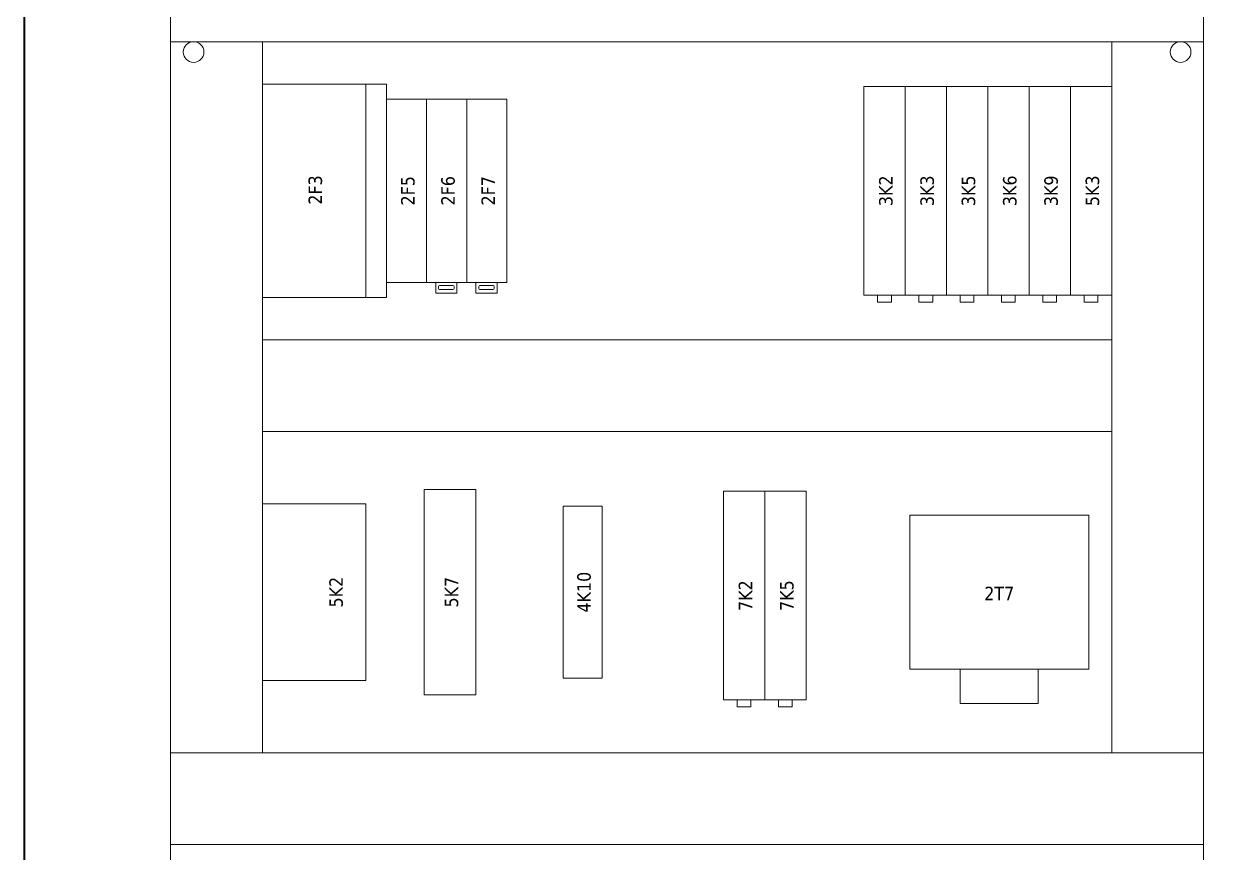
# Model space of a CAD drawing. Header units: millimetres. Extents: x 0 to 1975, y 0 to 1358.
# Drawn here: x 0 to 524, y 709 to 1070 of the extents above; entities that cross this region are included whole.
import ezdxf
from ezdxf.enums import TextEntityAlignment as Align

# ---------------------------------------------------------------- set-up
doc = ezdxf.new("R2010")
doc.units = ezdxf.units.MM
for name, color, linetype, lineweight in [('ECAB_WORK', 6, 'Continuous', 5), ('EPLAN201', 73, 'Continuous', 9), ('EPLAN309', 5, 'Continuous', 5), ('EPLAN451', 73, 'Continuous', 9), ('EPLAN452', 73, 'Continuous', 9), ('EPLAN490', 5, 'Continuous', 5), ('EPLAN492', 5, 'Continuous', 5), ('KASTEN', 1, 'Continuous', 5), ('KASTMACRO-DETAIL', 1, 'Continuous', 5)]:
    doc.layers.add(name, color=color, linetype=linetype, lineweight=lineweight)
doc.styles.add('Tahoma', font='')
doc.styles.get('Tahoma').set_extended_font_data('Tahoma')

# ---------------------------------------------------------------- blocks, each defined once
blk = doc.blocks.new('EPLFRAME')
at = {"layer": 'EPLAN201', "linetype": 'Continuous', "lineweight": 35, "ltscale": 4}
blk.add_lwpolyline([(0, 0), (1975, 0), (1975, 1357.5), (0, 1357.5)], close=True, dxfattribs=at)
blk.add_lwpolyline([(0, 0), (1975, 0), (1975, 1357.5), (0, 1357.5)], close=True, dxfattribs=at)
at = {"layer": 'EPLAN451', "color": 73, "style": 'Tahoma'}
for tag, p, height in [('14_10000', (1765, 76.5), 11.29), ('14_10011', (590, 57.5), 15.8), ('14_10021', (1850, 54), 8.13), ('14_3010', (1750, 34), 8.13)]:
    blk.add_attdef(tag, p, '', height=height, dxfattribs=at)
for tag, height, p in [('14_10015', 15.8, (281.25, 60)), ('14_10016', 11.29, (281.25, 35)), ('14_10017', 11.29, (281.25, 10))]:
    blk.add_attdef(tag, text='', height=height, dxfattribs=at).set_placement(p, align=Align.CENTER)
at = {"layer": 'EPLAN452', "color": 73, "style": 'Tahoma'}
for tag, p, height in [('4_11011', (1160, 57.5), 15.8), ('4_11020', (1750, 54), 8.13), ('4_11024', (1850, 35), 8.13), ('4_11042', (1750, 7.5), 11.29), ('4_11043', (1874.83, 8), 11.29)]:
    blk.add_attdef(tag, p, '', height=height, dxfattribs=at)
blk = doc.blocks.new('EPLSYM_LibrarySPECIAL_Symbol12_Variant0_Placement8_6')
at = {"layer": 'EPLAN309', "lineweight": 13, "ltscale": 20}
blk.add_lwpolyline([(0, -67), (78, -67), (78, 0), (0, 0)], close=True, dxfattribs=at)
at = {"layer": 'EPLAN490', "color": 5, "style": 'Tahoma'}
blk.add_attdef('17_20010', text='', height=5.8695, dxfattribs=at).set_placement((0, 1.28805), align=Align.MIDDLE_CENTER)
blk = doc.blocks.new('EPLSYM_LibrarySPECIAL_Symbol12_Variant0_Placement8_33')
at = {"layer": 'EPLAN309', "linetype": 'Continuous', "lineweight": 13, "ltscale": 20}
blk.add_lwpolyline([(0, -93), (45, -93), (45, 0), (0, 0)], close=True, dxfattribs=at)
at = {"layer": 'EPLAN490', "color": 5, "style": 'Tahoma'}
blk.add_attdef('17_20010', text='', height=5.8695, dxfattribs=at).set_placement((0.58695, 1.875), align=Align.MIDDLE_CENTER)
blk = doc.blocks.new('EPLSYM_LibrarySPECIAL_Symbol12_Variant0_Placement8_34')
at = {"layer": 'EPLAN309', "lineweight": 13, "ltscale": 20}
blk.add_lwpolyline([(0, -93), (9, -93), (9, 0), (0, 0)], close=True, dxfattribs=at)
blk = doc.blocks.new('EPLSYM_LibrarySPECIAL_Symbol12_Variant0_Placement8_35')
at = {"layer": 'EPLAN309', "linetype": 'Continuous', "lineweight": 13, "ltscale": 20}
blk.add_lwpolyline([(0, -80), (17.5, -80), (17.5, 0), (0, 0)], close=True, dxfattribs=at)
at = {"layer": 'EPLAN490', "color": 5, "style": 'Tahoma'}
blk.add_attdef('17_20010', text='', height=5.8695, dxfattribs=at).set_placement((0.58695, 1.875), align=Align.MIDDLE_CENTER)
blk = doc.blocks.new('EPLSYM_LibrarySPECIAL_Symbol12_Variant0_Placement8_36')
at = {"layer": 'EPLAN309', "lineweight": 13, "ltscale": 20}
blk.add_lwpolyline([(0, -80), (17.5, -80), (17.5, 0), (0, 0)], close=True, dxfattribs=at)
at = {"layer": 'EPLAN490', "color": 5, "style": 'Tahoma'}
blk.add_attdef('17_20010', text='', height=5.8695, dxfattribs=at).set_placement((0.58695, 1.875), align=Align.MIDDLE_CENTER)
blk = doc.blocks.new('EPLSYM_LibrarySPECIAL_Symbol12_Variant0_Placement8_37')
at = {"layer": 'EPLAN309', "lineweight": 13, "ltscale": 20}
blk.add_lwpolyline([(0, -80), (17.5, -80), (17.5, 0), (0, 0)], close=True, dxfattribs=at)
at = {"layer": 'EPLAN490', "color": 5, "style": 'Tahoma'}
blk.add_attdef('17_20010', text='', height=5.8695, dxfattribs=at).set_placement((0.58695, 1.875), align=Align.MIDDLE_CENTER)
blk = doc.blocks.new('EPLSYM_LibrarySPECIAL_Symbol12_Variant0_Placement8_38')
at = {"layer": 'EPLAN309', "lineweight": 13, "ltscale": 20}
blk.add_lwpolyline([(0, -91), (18, -91), (18, 0), (0, 0)], close=True, dxfattribs=at)
at = {"layer": 'EPLAN490', "color": 5, "style": 'Tahoma'}
blk.add_attdef('17_20010', text='', height=5.8695, dxfattribs=at).set_placement((0.58695, 1.875), align=Align.MIDDLE_CENTER)
blk = doc.blocks.new('EPLSYM_LibrarySPECIAL_Symbol12_Variant0_Placement8_39')
at = {"layer": 'EPLAN309', "lineweight": 13, "ltscale": 20}
blk.add_lwpolyline([(0, -91), (18, -91), (18, 0), (0, 0)], close=True, dxfattribs=at)
at = {"layer": 'EPLAN490', "color": 5, "style": 'Tahoma'}
blk.add_attdef('17_20010', text='', height=5.8695, dxfattribs=at).set_placement((0.58695, 1.875), align=Align.MIDDLE_CENTER)
blk = doc.blocks.new('EPLSYM_LibrarySPECIAL_Symbol12_Variant0_Placement8_40')
at = {"layer": 'EPLAN309', "lineweight": 13, "ltscale": 20}
blk.add_lwpolyline([(0, -91), (18, -91), (18, 0), (0, 0)], close=True, dxfattribs=at)
at = {"layer": 'EPLAN490', "color": 5, "style": 'Tahoma'}
blk.add_attdef('17_20010', text='', height=5.8695, dxfattribs=at).set_placement((0.58695, 1.875), align=Align.MIDDLE_CENTER)
blk = doc.blocks.new('EPLSYM_LibrarySPECIAL_Symbol12_Variant0_Placement8_41')
at = {"layer": 'EPLAN309', "lineweight": 13, "ltscale": 20}
blk.add_lwpolyline([(0, -91), (18, -91), (18, 0), (0, 0)], close=True, dxfattribs=at)
at = {"layer": 'EPLAN490', "color": 5, "style": 'Tahoma'}
blk.add_attdef('17_20010', text='', height=5.8695, dxfattribs=at).set_placement((0.58695, 1.875), align=Align.MIDDLE_CENTER)
blk = doc.blocks.new('EPLSYM_LibrarySPECIAL_Symbol12_Variant0_Placement8_42')
at = {"layer": 'EPLAN309', "lineweight": 13, "ltscale": 20}
blk.add_lwpolyline([(0, -91), (18, -91), (18, 0), (0, 0)], close=True, dxfattribs=at)
at = {"layer": 'EPLAN490', "color": 5, "style": 'Tahoma'}
blk.add_attdef('17_20010', text='', height=5.8695, dxfattribs=at).set_placement((0.58695, 1.875), align=Align.MIDDLE_CENTER)
blk = doc.blocks.new('EPLSYM_LibrarySPECIAL_Symbol12_Variant0_Placement8_43')
at = {"layer": 'EPLAN309', "lineweight": 13, "ltscale": 20}
blk.add_lwpolyline([(0, -75), (16.9, -75), (16.9, 0), (0, 0)], close=True, dxfattribs=at)
at = {"layer": 'EPLAN490', "color": 5, "style": 'Tahoma'}
blk.add_attdef('17_20010', text='', height=5.8695, dxfattribs=at).set_placement((0.58695, 1.875), align=Align.MIDDLE_CENTER)
blk = doc.blocks.new('EPLSYM_LibrarySPECIAL_Symbol12_Variant0_Placement8_44')
at = {"layer": 'EPLAN309', "lineweight": 13, "ltscale": 20}
blk.add_lwpolyline([(0, -91), (18, -91), (18, 0), (0, 0)], close=True, dxfattribs=at)
at = {"layer": 'EPLAN490', "color": 5, "style": 'Tahoma'}
blk.add_attdef('17_20010', text='', height=5.8695, dxfattribs=at).set_placement((0.58695, 1.875), align=Align.MIDDLE_CENTER)
blk = doc.blocks.new('EPLSYM_LibrarySPECIAL_Symbol12_Variant0_Placement8_45')
at = {"layer": 'EPLAN309', "lineweight": 13, "ltscale": 20}
blk.add_lwpolyline([(0, -89.4), (22.5, -89.4), (22.5, 0), (0, 0)], close=True, dxfattribs=at)
at = {"layer": 'EPLAN490', "color": 5, "style": 'Tahoma'}
blk.add_attdef('17_20010', text='', height=5.8695, dxfattribs=at).set_placement((0.58695, 1.875), align=Align.MIDDLE_CENTER)
blk = doc.blocks.new('EPLSYM_LibrarySPECIAL_Symbol12_Variant0_Placement8_54')
at = {"layer": 'EPLAN309', "lineweight": 13, "ltscale": 20}
blk.add_lwpolyline([(0, -91), (18, -91), (18, 0), (0, 0)], close=True, dxfattribs=at)
at = {"layer": 'EPLAN490', "color": 5, "style": 'Tahoma'}
blk.add_attdef('17_20010', text='', height=5.8695, dxfattribs=at).set_placement((0.58695, 1.875), align=Align.MIDDLE_CENTER)
blk = doc.blocks.new('EPLSYM_LibrarySPECIAL_Symbol12_Variant0_Placement8_55')
at = {"layer": 'EPLAN309', "lineweight": 13, "ltscale": 20}
blk.add_lwpolyline([(0, -91), (18, -91), (18, 0), (0, 0)], close=True, dxfattribs=at)
at = {"layer": 'EPLAN490', "color": 5, "style": 'Tahoma'}
blk.add_attdef('17_20010', text='', height=5.8695, dxfattribs=at).set_placement((0.58695, 1.875), align=Align.MIDDLE_CENTER)
blk = doc.blocks.new('EPLSYM_LibrarySPECIAL_Symbol12_Variant0_Placement8_127')
at = {"layer": 'EPLAN309', "linetype": 'Continuous', "lineweight": 13, "ltscale": 20}
blk.add_lwpolyline([(0, -77), (45, -77), (45, 0), (0, 0)], close=True, dxfattribs=at)
at = {"layer": 'EPLAN490', "color": 5, "style": 'Tahoma'}
blk.add_attdef('17_20010', text='', height=5.87, dxfattribs=at).set_placement((0, 1.875), align=Align.CENTER)
blk = doc.blocks.new('EPLSYM_LibrarySPECIAL_Symbol12_Variant0_Placement8_128')
at = {"layer": 'ECAB_WORK'}
blk.add_lwpolyline([(0, -40), (450, -40), (450, 0), (0, 0)], close=True, dxfattribs=at)
at = {"layer": 'EPLAN490', "color": 5, "style": 'Tahoma'}
blk.add_attdef('17_20010', text='', height=5.87, dxfattribs=at).set_placement((0, 1.88), align=Align.BOTTOM_CENTER)
at = {"layer": 'EPLAN492', "color": 5, "style": 'Tahoma'}
blk.add_attdef('17_20200[1]', text='', height=8.13, dxfattribs=at).set_placement((0, -11.62), align=Align.BOTTOM_CENTER)
blk = doc.blocks.new('EPLSYM_LibrarySPECIAL_Symbol12_Variant0_Placement8_130')
at = {"layer": 'ECAB_WORK'}
blk.add_lwpolyline([(0, -40), (370, -40), (370, 0), (0, 0)], close=True, dxfattribs=at)
at = {"layer": 'EPLAN490', "color": 5, "style": 'Tahoma'}
blk.add_attdef('17_20010', text='', height=5.87, dxfattribs=at).set_placement((0, 1.88), align=Align.BOTTOM_CENTER)
at = {"layer": 'EPLAN492', "color": 5, "style": 'Tahoma'}
blk.add_attdef('17_20200[1]', text='', height=8.13, dxfattribs=at).set_placement((0, -11.62), align=Align.BOTTOM_CENTER)
blk = doc.blocks.new('EPLSYM_LibrarySPECIAL_Symbol12_Variant0_Placement8_132')
at = {"layer": 'ECAB_WORK'}
blk.add_lwpolyline([(0, -40), (450, -40), (450, 0), (0, 0)], close=True, dxfattribs=at)
at = {"layer": 'EPLAN490', "color": 5, "style": 'Tahoma'}
blk.add_attdef('17_20010', text='', height=5.87, dxfattribs=at).set_placement((0, 1.88), align=Align.BOTTOM_CENTER)
at = {"layer": 'EPLAN492', "color": 5, "style": 'Tahoma'}
blk.add_attdef('17_20200[1]', text='', height=8.13, dxfattribs=at).set_placement((0, -11.62), align=Align.BOTTOM_CENTER)
blk = doc.blocks.new('EPLSYM_LibrarySPECIAL_Symbol12_Variant0_Placement8_134')
at = {"layer": 'ECAB_WORK'}
blk.add_lwpolyline([(0, -310), (40, -310), (40, 0), (0, 0)], close=True, dxfattribs=at)
at = {"layer": 'EPLAN490', "color": 5, "style": 'Tahoma'}
blk.add_attdef('17_20010', text='', height=5.87, dxfattribs=at).set_placement((0, 1.875), align=Align.BOTTOM_CENTER)
at = {"layer": 'EPLAN492', "color": 5, "style": 'Tahoma'}
blk.add_attdef('17_20200[1]', text='', height=8.127, dxfattribs=at).set_placement((0, -11.625), align=Align.BOTTOM_CENTER)
blk = doc.blocks.new('EPLSYM_LibrarySPECIAL_Symbol12_Variant0_Placement8_135')
at = {"layer": 'ECAB_WORK'}
blk.add_lwpolyline([(0, -310), (40, -310), (40, 0), (0, 0)], close=True, dxfattribs=at)
at = {"layer": 'EPLAN490', "color": 5, "style": 'Tahoma'}
blk.add_attdef('17_20010', text='', height=5.87, dxfattribs=at).set_placement((0, 1.875), align=Align.BOTTOM_CENTER)
at = {"layer": 'EPLAN492', "color": 5, "style": 'Tahoma'}
blk.add_attdef('17_20200[1]', text='', height=8.127, dxfattribs=at).set_placement((0, -11.625), align=Align.BOTTOM_CENTER)

msp = doc.modelspace()

# ---------------------------------------------------------------- linework, layer by layer
at = {"layer": 'KASTEN', "linetype": 'Continuous', "ltscale": 4}
for p, q in [((63.88, 1077.87), (63.88, 567.08)), ((513.88, 567.08), (513.88, 1077.87))]:
    msp.add_line(p, q, dxfattribs=at)
for centre in [(73.88, 1057.97), (503.88, 1057.97)]:
    msp.add_circle(centre, 4.5, dxfattribs=at)
at = {"layer": 'KASTMACRO-DETAIL'}
for p, q in [((179.38, 957.47), (179.38, 952.77)), ((180.58, 955.72), (180.58, 954.92)), ((186.88, 956.22), (181.08, 956.22)), ((181.08, 954.42), (186.88, 954.42)), ((187.38, 954.92), (187.38, 955.72)), ((188.58, 952.77), (188.58, 957.47)), ((196.88, 957.47), (196.88, 952.77)), ((198.08, 955.72), (198.08, 954.92)), ((204.38, 956.22), (198.58, 956.22)), ((198.58, 954.42), (204.38, 954.42)), ((204.88, 954.92), (204.88, 955.72)), ((206.08, 952.77), (206.08, 957.47)), ((179.38, 952.77), (188.58, 952.77)), ((196.88, 952.77), (206.08, 952.77))]:
    msp.add_line(p, q, dxfattribs=at)
at = {"layer": 'KASTMACRO-DETAIL', "ltscale": 4}
for p, q in [((371.88, 951.97), (371.88, 948.97)), ((371.88, 948.97), (377.88, 948.97)), ((377.88, 951.97), (377.88, 948.97)), ((389.88, 951.97), (389.88, 948.97)), ((389.88, 948.97), (395.88, 948.97)), ((395.88, 951.97), (395.88, 948.97)), ((407.88, 951.97), (407.88, 948.97)), ((407.88, 948.97), (413.88, 948.97)), ((413.88, 951.97), (413.88, 948.97)), ((425.88, 951.97), (425.88, 948.97)), ((425.88, 948.97), (431.88, 948.97)), ((431.88, 951.97), (431.88, 948.97)), ((443.88, 951.97), (443.88, 948.97)), ((443.88, 948.97), (449.88, 948.97)), ((449.88, 951.97), (449.88, 948.97)), ((461.88, 951.97), (461.88, 948.97)), ((461.88, 948.97), (467.88, 948.97)), ((467.88, 951.97), (467.88, 948.97)), ((310.72, 775.47), (310.72, 772.47)), ((316.72, 775.47), (316.72, 772.47)), ((328.72, 775.47), (328.72, 772.47)), ((334.72, 775.47), (334.72, 772.47)), ((310.72, 772.47), (316.72, 772.47)), ((328.72, 772.47), (334.72, 772.47))]:
    msp.add_line(p, q, dxfattribs=at)
at = {"layer": 'KASTMACRO-DETAIL', "lineweight": 5, "ltscale": 4}
msp.add_lwpolyline([(174.38, 777.77), (196.88, 777.77), (196.88, 867.17), (174.38, 867.17)], close=True, dxfattribs=at)
at = {"layer": 'KASTMACRO-DETAIL', "ltscale": 4}
msp.add_lwpolyline([(407.88, 773.97), (441.88, 773.97), (441.88, 788.97), (407.88, 788.97)], close=True, dxfattribs=at)
at = {"layer": 'KASTMACRO-DETAIL'}
for centre, start, end in [((181.08, 955.72), 90, 180), ((181.08, 954.92), 180, 270), ((186.88, 955.72), 0, 90), ((186.88, 954.92), 270, 0), ((198.58, 955.72), 90, 180), ((198.58, 954.92), 180, 270), ((204.38, 955.72), 0, 90), ((204.38, 954.92), 270, 0)]:
    msp.add_arc(centre, 0.5, start, end, dxfattribs=at)

# ---------------------------------------------------------------- block references
for name, p in [('EPLFRAME', (0, 0)), ('EPLSYM_LibrarySPECIAL_Symbol12_Variant0_Placement8_128', (63.88, 1102.47)), ('EPLSYM_LibrarySPECIAL_Symbol12_Variant0_Placement8_135', (63.88, 1062.47)), ('EPLSYM_LibrarySPECIAL_Symbol12_Variant0_Placement8_134', (473.88, 1062.47)), ('EPLSYM_LibrarySPECIAL_Symbol12_Variant0_Placement8_34', (148.88, 1043.97)), ('EPLSYM_LibrarySPECIAL_Symbol12_Variant0_Placement8_130', (103.88, 932.47)), ('EPLSYM_LibrarySPECIAL_Symbol12_Variant0_Placement8_132', (63.88, 752.47))]:
    msp.add_blockref(name, p)
ref = msp.add_blockref('EPLSYM_LibrarySPECIAL_Symbol12_Variant0_Placement8_33', (103.88, 1043.97))
ref.add_attrib('17_20010', '2F3', dxfattribs={"layer": 'EPLAN490', "color": 5, "height": 5.87, "rotation": 90, "style": 'Tahoma'}).set_placement((126.89, 997.82), align=Align.MIDDLE_CENTER)
ref = msp.add_blockref('EPLSYM_LibrarySPECIAL_Symbol12_Variant0_Placement8_44', (365.88, 1042.97))
ref.add_attrib('17_20010', '3K2', dxfattribs={"layer": 'EPLAN490', "color": 5, "height": 5.87, "rotation": 90, "style": 'Tahoma'}).set_placement((375.46, 997.47), align=Align.MIDDLE_CENTER)
ref = msp.add_blockref('EPLSYM_LibrarySPECIAL_Symbol12_Variant0_Placement8_38', (383.88, 1042.97))
ref.add_attrib('17_20010', '3K3', dxfattribs={"layer": 'EPLAN490', "color": 5, "height": 5.87, "rotation": 90, "style": 'Tahoma'}).set_placement((393.46, 997.47), align=Align.MIDDLE_CENTER)
ref = msp.add_blockref('EPLSYM_LibrarySPECIAL_Symbol12_Variant0_Placement8_39', (401.88, 1042.97))
ref.add_attrib('17_20010', '3K5', dxfattribs={"layer": 'EPLAN490', "color": 5, "height": 5.87, "rotation": 90, "style": 'Tahoma'}).set_placement((411.46, 997.47), align=Align.MIDDLE_CENTER)
ref = msp.add_blockref('EPLSYM_LibrarySPECIAL_Symbol12_Variant0_Placement8_40', (419.88, 1042.97))
ref.add_attrib('17_20010', '3K6', dxfattribs={"layer": 'EPLAN490', "color": 5, "height": 5.87, "rotation": 90, "style": 'Tahoma'}).set_placement((429.46, 997.47), align=Align.MIDDLE_CENTER)
ref = msp.add_blockref('EPLSYM_LibrarySPECIAL_Symbol12_Variant0_Placement8_41', (437.88, 1042.97))
ref.add_attrib('17_20010', '3K9', dxfattribs={"layer": 'EPLAN490', "color": 5, "height": 5.87, "rotation": 90, "style": 'Tahoma'}).set_placement((447.46, 997.47), align=Align.MIDDLE_CENTER)
ref = msp.add_blockref('EPLSYM_LibrarySPECIAL_Symbol12_Variant0_Placement8_42', (455.88, 1042.97))
ref.add_attrib('17_20010', '5K3', dxfattribs={"layer": 'EPLAN490', "color": 5, "height": 5.87, "rotation": 90, "style": 'Tahoma'}).set_placement((465.46, 997.47), align=Align.MIDDLE_CENTER)
ref = msp.add_blockref('EPLSYM_LibrarySPECIAL_Symbol12_Variant0_Placement8_35', (157.88, 1037.47))
ref.add_attrib('17_20010', '2F5', dxfattribs={"layer": 'EPLAN490', "color": 5, "height": 5.87, "rotation": 90, "style": 'Tahoma'}).set_placement((167.21, 997.47), align=Align.MIDDLE_CENTER)
ref = msp.add_blockref('EPLSYM_LibrarySPECIAL_Symbol12_Variant0_Placement8_36', (175.38, 1037.47))
ref.add_attrib('17_20010', '2F6', dxfattribs={"layer": 'EPLAN490', "color": 5, "height": 5.87, "rotation": 90, "style": 'Tahoma'}).set_placement((184.71, 997.47), align=Align.MIDDLE_CENTER)
ref = msp.add_blockref('EPLSYM_LibrarySPECIAL_Symbol12_Variant0_Placement8_37', (192.88, 1037.47))
ref.add_attrib('17_20010', '2F7', dxfattribs={"layer": 'EPLAN490', "color": 5, "height": 5.87, "rotation": 90, "style": 'Tahoma'}).set_placement((202.21, 997.47), align=Align.MIDDLE_CENTER)
ref = msp.add_blockref('EPLSYM_LibrarySPECIAL_Symbol12_Variant0_Placement8_45', (174.38, 867.17))
ref.add_attrib('17_20010', '5K7', dxfattribs={"layer": 'EPLAN490', "color": 5, "height": 5.87, "rotation": 90, "style": 'Tahoma'}).set_placement((186.21, 822.47), align=Align.MIDDLE_CENTER)
ref = msp.add_blockref('EPLSYM_LibrarySPECIAL_Symbol12_Variant0_Placement8_54', (304.72, 866.47))
ref.add_attrib('17_20010', '7K2', dxfattribs={"layer": 'EPLAN490', "color": 5, "height": 5.87, "rotation": 90, "style": 'Tahoma'}).set_placement((314.31, 820.97), align=Align.MIDDLE_CENTER)
ref = msp.add_blockref('EPLSYM_LibrarySPECIAL_Symbol12_Variant0_Placement8_55', (322.72, 866.47))
ref.add_attrib('17_20010', '7K5', dxfattribs={"layer": 'EPLAN490', "color": 5, "height": 5.87, "rotation": 90, "style": 'Tahoma'}).set_placement((332.31, 820.97), align=Align.MIDDLE_CENTER)
ref = msp.add_blockref('EPLSYM_LibrarySPECIAL_Symbol12_Variant0_Placement8_127', (103.88, 860.97))
ref.add_attrib('17_20010', '5K2', dxfattribs={"layer": 'EPLAN490', "color": 5, "height": 5.87, "rotation": 90, "style": 'Tahoma'}).set_placement((138.88, 822.47), align=Align.CENTER)
ref = msp.add_blockref('EPLSYM_LibrarySPECIAL_Symbol12_Variant0_Placement8_43', (234.92, 859.97))
ref.add_attrib('17_20010', '4K10', dxfattribs={"layer": 'EPLAN490', "color": 5, "height": 5.87, "rotation": 90, "style": 'Tahoma'}).set_placement((243.96, 822.47), align=Align.MIDDLE_CENTER)
ref = msp.add_blockref('EPLSYM_LibrarySPECIAL_Symbol12_Variant0_Placement8_6', (385.88, 855.97))
ref.add_attrib('17_20010', '2T7', dxfattribs={"layer": 'EPLAN490', "color": 5, "height": 5.87, "style": 'Tahoma'}).set_placement((424.88, 821.89), align=Align.MIDDLE_CENTER)

doc.saveas('drawing.dxf')
